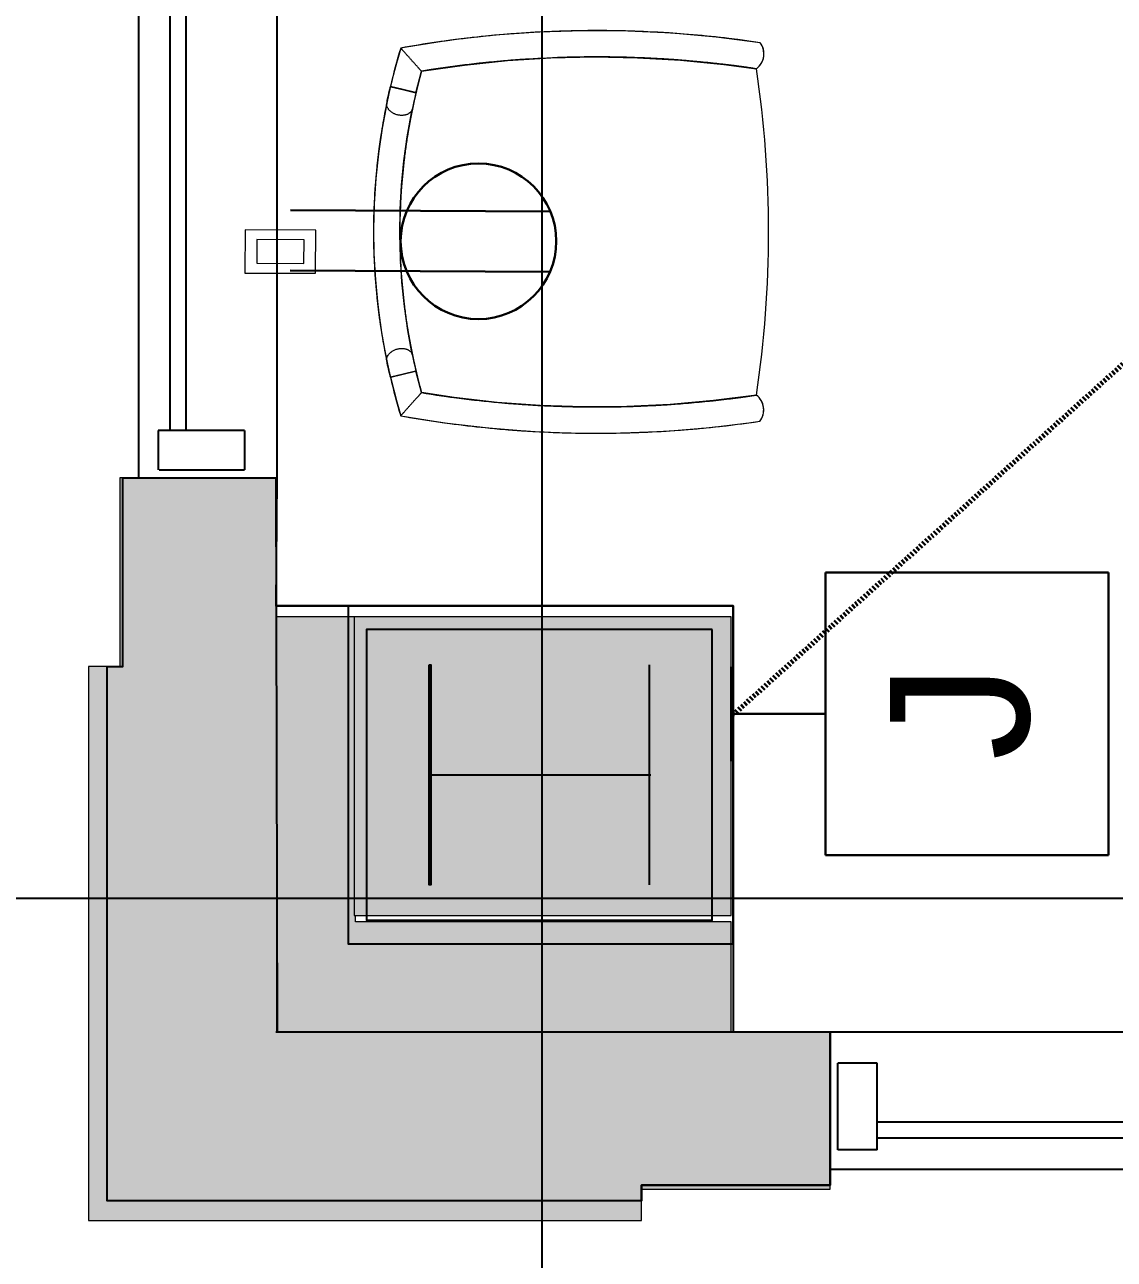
# Model space of a CAD drawing. Header units: inches. Extents: x 25273 to 28081, y 11840 to 13753.
# Drawn here: x 25495.3 to 25564.7, y 12100.7 to 12179.2 of the extents above; entities that cross this region are included whole.
import ezdxf
from ezdxf.xclip import XClip

# ---------------------------------------------------------------- set-up
doc = ezdxf.new("R2010")
doc.units = ezdxf.units.IN
doc.header["$MEASUREMENT"] = 0
doc.header["$XCLIPFRAME"] = 2
for name, pattern in [('L1$0$Plaza America BA02$0$CENTER2', [1.125, 0.75, -0.125, 0.125, -0.125]), ('L1$0$SAG 02ATL Ste230PHII$0$CENTER2', [1.125, 0.75, -0.125, 0.125, -0.125]), ('X1$0$Dash 1_8_', [0.25, 0.125, -0.125]), ('X1$0$Grid Line 1_2_', [0.875, 0.5, -0.125, 0.125, -0.125])]:
    doc.linetypes.add(name, pattern=pattern)
for name, color, linetype in [('L1$0$A-Cols-Extr', 3, 'Continuous'), ('L1$0$A-Glaz', 92, 'Continuous'), ('L1$0$A-Wall-Extr', 7, 'Continuous'), ('L1$0$Plaza America BA02$0$A-Column grid', 252, 'L1$0$Plaza America BA02$0$CENTER2'), ('L1$0$SAG 02ATL Ste230PHII$0$A-Column grid', 252, 'L1$0$SAG 02ATL Ste230PHII$0$CENTER2')]:
    doc.layers.add(name, color=color, linetype=linetype)
for name, color, linetype, lineweight in [('X1$0$A-ANNO-NOTE', 131, 'Continuous', 30), ('X1$0$A-DETL', 90, 'Continuous', 13), ('X1$0$A-WALL', 113, 'Continuous', 13), ('X1$0$A-WALL-PATT', 111, 'Continuous', 13), ('X1$0$E-ELEC-FIXT', 91, 'Continuous', 9), ('X1$0$I-FURN', 30, 'Continuous', 9), ('X1$0$I-WALL', 2, 'Continuous', 13), ('X1$0$Plaza America_Tower 1_2nd Floor -REVIT_dwg', 8, 'Continuous', 9), ('X1$0$S-COLS', 52, 'Continuous', 13), ('X1$0$S-GRID', 1, 'Continuous', 9)]:
    doc.layers.add(name, color=color, linetype=linetype, lineweight=lineweight)
doc.styles.add('X1$0$Arial', font='arial.ttf', dxfattribs={"height": 8.851796})

# ---------------------------------------------------------------- blocks, each defined once
blk = doc.blocks.new('L1')
at = {"layer": 'L1$0$A-Cols-Extr'}
for points in [[(25540.413, 12142.262), (25515.914, 12142.262), (25515.914, 12120.779), (25540.413, 12120.779)], [(25539.069, 12140.77), (25517.069, 12140.77), (25517.069, 12122.27), (25539.069, 12122.27)], [(25521.069, 12138.52), (25521.164, 12138.52), (25521.164, 12124.526), (25521.069, 12124.526)]]:
    blk.add_lwpolyline(points, close=True, dxfattribs=at)
for points in [[(25535.069, 12138.52), (25535.069, 12124.52)], [(25521.164, 12131.52), (25535.163, 12131.52)]]:
    blk.add_lwpolyline(points, dxfattribs=at)
at = {"layer": 'L1$0$A-Glaz'}
for p, q in [((25502.574, 12295.168), (25502.568, 12150.418)), ((25511.319, 12295.168), (25511.383, 12150.416)), ((25504.574, 12184.292), (25504.574, 12153.418)), ((25505.574, 12184.292), (25505.574, 12153.418)), ((25509.324, 12153.418), (25503.824, 12153.418)), ((25503.824, 12153.418), (25503.825, 12150.916)), ((25509.324, 12153.418), (25509.324, 12150.918)), ((25501.574, 12150.418), (25511.383, 12150.416)), ((25503.888, 12150.916), (25509.324, 12150.918)), ((25546.569, 12115.168), (25691.319, 12115.173)), ((25546.569, 12105.423), (25546.569, 12115.168)), ((25547.069, 12107.673), (25547.069, 12113.173)), ((25549.569, 12113.173), (25547.069, 12113.173)), ((25549.569, 12107.673), (25549.569, 12113.173)), ((25580.444, 12109.423), (25549.569, 12109.423)), ((25549.569, 12108.423), (25580.444, 12108.423)), ((25549.569, 12107.673), (25547.069, 12107.673)), ((25691.319, 12106.423), (25546.569, 12106.422))]:
    blk.add_line(p, q, dxfattribs=at)
at = {"layer": 'L1$0$A-Wall-Extr'}
for p, q in [((25501.574, 12138.418), (25501.574, 12150.418)), ((25511.319, 12150.418), (25511.398, 12115.168)), ((25500.574, 12138.418), (25501.574, 12138.418)), ((25500.574, 12104.422), (25500.574, 12138.418)), ((25511.319, 12115.168), (25546.569, 12115.168)), ((25534.569, 12105.423), (25546.569, 12105.423)), ((25534.569, 12104.423), (25534.569, 12105.423)), ((25534.569, 12104.423), (25500.574, 12104.423)), ((25500.574, 12104.423), (25500.574, 12104.423))]:
    blk.add_line(p, q, dxfattribs=at)
at = {"layer": 'L1$0$A-Wall-Extr', "linetype": 'Continuous'}
for q in [(25511.319, 12142.262), (25540.413, 12115.168)]:
    blk.add_line((25540.413, 12142.262), q, dxfattribs=at)
at = {"layer": 'L1$0$A-Wall-Extr', "linetype": 'Continuous', "flags": 128}
blk.add_lwpolyline([(25501.574, 12150.418), (25511.383, 12150.416), (25511.319, 12142.262), (25540.413, 12142.262), (25540.413, 12115.168), (25546.569, 12115.168), (25546.569, 12105.423), (25534.569, 12105.423), (25534.569, 12104.423), (25500.574, 12104.423), (25500.574, 12138.418), (25501.574, 12138.418)], close=True, dxfattribs=at)
at = {"layer": 'L1$0$Plaza America BA02$0$A-Column grid'}
blk.add_line((25528.227, 13666.962), (25528.227, 12048.881), dxfattribs=at)
at = {"layer": 'L1$0$SAG 02ATL Ste230PHII$0$A-Column grid', "linetype": 'Continuous'}
for p, q in [((25528.227, 13666.962), (25528.227, 12048.881)), ((25364.904, 12123.668), (25627.435, 12123.668))]:
    blk.add_line(p, q, dxfattribs=at)
blk = doc.blocks.new('X1$0$F-Chairs1 - Side 05-V56-FIRST FLOOR POWER _ SIGNAL')
at = {"layer": 'X1$0$I-FURN'}
for p, q in [((-10.988, 18.666), (-10.995, 18.568)), ((-10.995, 18.568), (-10.988, 18.666)), ((-8.858, 2.702), (-10.224, 3.05)), ((-9.242, 1.073), (-8.858, 2.702)), ((-8.865, 2.674), (-9.235, 1.101)), ((-9.235, 1.101), (-8.865, 2.674)), ((-8.865, 2.674), (-9.05, 1.887)), ((-8.858, 2.702), (-8.865, 2.674)), ((10.224, 3.05), (8.858, 2.702)), ((8.863, 2.681), (8.858, 2.702)), ((8.858, 2.702), (9.242, 1.073)), ((9.05, 1.887), (8.863, 2.681)), ((8.863, 2.681), (9.235, 1.101)), ((9.235, 1.101), (8.863, 2.681)), ((-9.05, 1.887), (-9.242, 1.073)), ((-2.068, 1.729), (-2.015, 1.726)), ((-2.015, 1.726), (-2.068, 1.729)), ((-1.877, 1.719), (-1.939, 1.722)), ((1.939, 1.722), (1.877, 1.719)), ((2.015, 1.726), (2.068, 1.729)), ((2.068, 1.729), (2.015, 1.726)), ((9.242, 1.073), (9.05, 1.887)), ((-9.242, 1.073), (-9.196, 1.062)), ((9.196, 1.062), (9.242, 1.073))]:
    blk.add_line(p, q, dxfattribs=at)
at = {"layer": 'X1$0$I-FURN', "flags": 128}
for points in [[(-12.036, 24.605), (-12.396, 21.804), (-12.644, 18.991), (-12.779, 16.17), (-12.801, 13.346), (-12.71, 10.524), (-12.506, 7.707), (-12.19, 4.901), (-11.762, 2.109), (-11.695, 1.733)], [(-11.157, 24.825), (-11.35, 24.838), (-11.533, 24.821), (-11.696, 24.78), (-11.833, 24.726), (-11.94, 24.669), (-12.011, 24.623), (-12.036, 24.605)], [(-10.381, 24.358), (-10.4, 24.383), (-10.454, 24.448), (-10.539, 24.533), (-10.654, 24.625), (-10.798, 24.711), (-10.968, 24.781), (-11.157, 24.825)], [(-10.224, 3.05), (-10.616, 5.779), (-10.898, 8.521), (-11.07, 11.273), (-11.132, 14.029), (-11.084, 16.786), (-10.926, 19.539), (-10.658, 22.283), (-10.381, 24.358)], [(10.381, 24.358), (10.732, 21.624), (10.974, 18.877), (11.106, 16.123), (11.128, 13.366), (11.039, 10.611), (10.84, 7.861), (10.531, 5.121), (10.224, 3.05)], [(11.158, 24.812), (10.97, 24.77), (10.8, 24.703), (10.655, 24.619), (10.54, 24.529), (10.454, 24.446), (10.4, 24.383), (10.381, 24.358)], [(12.04, 24.579), (12.014, 24.598), (11.943, 24.646), (11.836, 24.705), (11.699, 24.761), (11.536, 24.804), (11.352, 24.823), (11.158, 24.812)], [(11.695, 1.733), (12.139, 4.522), (12.47, 7.326), (12.689, 10.142), (12.795, 12.964), (12.788, 15.788), (12.669, 18.609), (12.436, 21.424), (12.091, 24.227), (12.04, 24.579)], [(7.794, 2.467), (6.273, 2.186), (4.743, 1.965), (3.205, 1.806), (1.661, 1.709), (0.115, 1.673), (-1.431, 1.7), (-2.975, 1.788), (-4.514, 1.938), (-6.046, 2.149), (-7.568, 2.421), (-7.794, 2.467)], [(-11.695, 1.733), (-10.142, 1.296), (-9.242, 1.073)], [(9.242, 1.073), (10.804, 1.474), (11.695, 1.733)], [(-8.177, 0.838), (-6.591, 0.542), (-4.995, 0.31), (-3.39, 0.143), (-1.78, 0.039), (-0.167, 0), (1.446, 0.026), (3.056, 0.116), (4.662, 0.27), (6.261, 0.489), (7.849, 0.771), (8.177, 0.838)]]:
    blk.add_lwpolyline(points, dxfattribs=at)
at = {"layer": 'X1$0$I-FURN'}
for centre, radius, start, end in [((0, -44.544), 69.68, 81.43212, 98.56788), ((0, -44.544), 69.68, 81.43212, 98.56788), ((0, -44.544), 69.68, 81.43212, 98.56788), ((57.799, 14.206), 70.605, 171.53082, 180.99603), ((57.799, 14.206), 70.605, 171.53082, 175.25979), ((-11.331, 23.657), 1.181, 36.43135, 126.6303), ((-11.331, 23.657), 1.181, 121.28212, 125.22045), ((-11.331, 23.657), 1.181, 115.24195, 121.27465), ((-11.331, 23.657), 1.181, 108.16448, 112.80226), ((-11.331, 23.657), 1.181, 101.93611, 108.14458), ((-11.331, 23.657), 1.181, 90.94027, 99.8598), ((-11.331, 23.657), 1.181, 81.48961, 85.91432), ((-11.331, 23.657), 1.181, 77.13788, 81.47183), ((57.799, 14.206), 68.932, 171.53082, 181.05057), ((57.799, 14.206), 68.932, 171.53082, 176.13931), ((57.799, 14.206), 68.932, 171.53082, 176.13931), ((-11.331, 23.657), 1.181, 63.13101, 72.02423), ((57.799, 14.206), 68.932, 171.53082, 175.7586), ((-11.331, 23.657), 1.181, 54.85079, 61.1686), ((-11.331, 23.657), 1.181, 50.26347, 54.82652), ((-11.331, 23.657), 1.181, 41.74044, 47.77297), ((-11.331, 23.657), 1.181, 37.82176, 41.72575), ((11.32, 23.642), 1.181, 52.47253, 142.68503), ((-57.799, 14.206), 68.932, 358.94943, 8.46918), ((-57.799, 14.206), 68.932, 3.86069, 8.46918), ((-57.799, 14.206), 68.932, 3.86069, 8.46918), ((-57.799, 14.206), 68.932, 4.02327, 8.46918), ((11.32, 23.642), 1.181, 137.46207, 141.31512), ((11.32, 23.642), 1.181, 131.48891, 137.46041), ((11.32, 23.642), 1.181, 124.45719, 128.82712), ((11.32, 23.642), 1.181, 116.91003, 124.45019), ((11.32, 23.642), 1.181, 107.31882, 116.19464), ((11.32, 23.642), 1.181, 97.89289, 102.02312), ((11.32, 23.642), 1.181, 93.19609, 97.88264), ((11.32, 23.642), 1.181, 79.45224, 88.3969), ((11.32, 23.642), 1.181, 71.13505, 77.04963), ((11.32, 23.642), 1.181, 66.26807, 71.11664), ((11.32, 23.642), 1.181, 57.91362, 64.01437), ((11.32, 23.642), 1.181, 53.90433, 57.89155), ((-57.799, 14.206), 70.605, 359.00397, 8.46918), ((-57.799, 14.206), 70.605, 4.72333, 8.44807), ((57.799, 14.206), 70.605, 175.26039, 178.98875), ((-57.799, 14.206), 70.605, 0.99858, 4.72318), ((57.799, 14.206), 68.932, 175.97764, 176.13556), ((57.799, 14.206), 68.932, 175.7586, 175.97673), ((-57.799, 14.206), 68.932, 3.86026, 4.02301), ((57.799, 14.206), 68.932, 176.28429, 177.6702), ((57.799, 14.206), 68.932, 176.37249, 177.66812), ((57.799, 14.206), 68.932, 176.37249, 177.66812), ((57.799, 14.206), 68.932, 176.14562, 176.29069), ((57.799, 14.206), 68.932, 176.14562, 176.29069), ((57.799, 14.206), 68.932, 176.14007, 176.27834), ((-57.799, 14.206), 68.932, 3.74234, 3.86069), ((-57.799, 14.206), 68.932, 3.74234, 3.86069), ((-57.799, 14.206), 68.932, 3.72227, 3.86026), ((-57.799, 14.206), 68.932, 2.33151, 3.71634), ((-57.799, 14.206), 68.932, 2.33188, 3.67325), ((-57.799, 14.206), 68.932, 2.33188, 3.67325), ((57.799, 14.206), 68.932, 177.66812, 180.74873), ((57.799, 14.206), 68.932, 177.66812, 180.74873), ((57.799, 14.206), 68.932, 177.6702, 180.29155), ((-57.799, 14.206), 68.932, 359.80878, 2.33188), ((-57.799, 14.206), 68.932, 359.80878, 2.33188), ((-57.799, 14.206), 68.932, 0.26183, 2.33151), ((57.799, 14.206), 70.605, 178.98924, 180.94805), ((-57.799, 14.206), 70.605, 357.27384, 0.99844), ((-57.799, 14.206), 68.932, 359.57736, 0.26183), ((57.799, 14.206), 68.932, 180.29155, 180.42264), ((57.799, 14.206), 68.932, 180.45244, 180.74958), ((-57.799, 14.206), 68.932, 359.25127, 359.80878), ((-57.799, 14.206), 68.932, 359.25127, 359.80878), ((-57.799, 14.206), 68.932, 359.25062, 359.57714), ((57.799, 14.206), 70.605, 180.95322, 181.09655), ((57.799, 14.206), 70.605, 180.99603, 190.17565), ((57.799, 14.206), 70.605, 181.12528, 182.71772), ((57.799, 14.206), 68.932, 180.74873, 181.05057), ((57.799, 14.206), 68.932, 180.74873, 181.05057), ((57.799, 14.206), 68.932, 180.74958, 181.03006), ((57.799, 14.206), 68.932, 181.05057, 189.31445), ((57.799, 14.206), 68.932, 181.05057, 183.59598), ((57.799, 14.206), 68.932, 181.05057, 183.59598), ((57.799, 14.206), 68.932, 181.07953, 183.59584), ((-57.799, 14.206), 68.932, 350.68555, 358.94943), ((-57.799, 14.206), 68.932, 358.14357, 358.65325), ((-57.799, 14.206), 68.932, 358.14357, 358.65325), ((-57.799, 14.206), 68.932, 358.59288, 358.92089), ((-57.799, 14.206), 68.932, 358.65325, 358.94943), ((-57.799, 14.206), 68.932, 358.65325, 358.94943), ((-57.799, 14.206), 68.932, 358.94943, 359.11884), ((-57.799, 14.206), 68.932, 358.94943, 359.11884), ((-57.799, 14.206), 68.932, 358.97034, 359.25062), ((-57.799, 14.206), 68.932, 359.11884, 359.25127), ((-57.799, 14.206), 68.932, 359.11884, 359.25127), ((-57.799, 14.206), 70.605, 349.82435, 359.00397), ((-57.799, 14.206), 68.932, 356.40429, 358.59288), ((-57.799, 14.206), 68.932, 356.40402, 358.14357), ((-57.799, 14.206), 68.932, 356.40402, 358.14357), ((57.799, 14.206), 70.605, 182.71807, 186.44668), ((-57.799, 14.206), 70.605, 353.5491, 357.27371), ((57.799, 14.206), 68.932, 183.59598, 185.01919), ((57.799, 14.206), 68.932, 183.59598, 185.01919), ((57.799, 14.206), 68.932, 183.59584, 184.86854), ((-57.799, 14.206), 68.932, 354.98081, 356.40402), ((-57.799, 14.206), 68.932, 354.98081, 356.40402), ((-57.799, 14.206), 68.932, 355.13146, 356.40429), ((57.799, 14.206), 68.932, 184.86893, 185.01962), ((57.799, 14.206), 68.932, 185.01962, 185.19314), ((57.799, 14.206), 68.932, 185.03172, 189.31445), ((57.799, 14.206), 68.932, 185.03172, 189.31445), ((57.799, 14.206), 68.932, 185.20109, 189.31445), ((-57.799, 14.206), 68.932, 350.68555, 354.96828), ((-57.799, 14.206), 68.932, 350.68555, 354.96828), ((-57.799, 14.206), 68.932, 350.68555, 354.79913), ((-57.799, 14.206), 68.932, 354.80707, 354.98047), ((-57.799, 14.206), 68.932, 354.98047, 355.13129), ((57.799, 14.206), 70.605, 186.44689, 190.17565), ((-57.799, 14.206), 70.605, 349.82435, 353.549), ((0, 40.335), 38.662, 254.66605, 285.33395), ((0, 40.335), 38.662, 254.66605, 259.88781), ((0, 40.335), 38.662, 254.66605, 259.88781), ((0, 40.335), 38.662, 254.66605, 256.75454), ((0, 40.335), 38.662, 256.75454, 259.28332), ((0, 40.335), 38.662, 280.11219, 285.33395), ((0, 40.335), 38.662, 280.11219, 285.33395), ((0, 40.335), 38.662, 280.71668, 283.24546), ((0, 40.335), 38.662, 283.24546, 285.33395), ((0, 40.335), 40.335, 253.14459, 286.85541), ((0, 40.335), 40.335, 253.14459, 256.75454), ((0, 40.335), 38.662, 259.28332, 260.67135), ((0, 40.335), 38.662, 259.88781, 260.41991), ((0, 40.335), 38.662, 259.88781, 260.41991), ((0, 40.335), 38.662, 260.41991, 260.67398), ((0, 40.335), 38.662, 260.41991, 260.67398), ((0, 40.335), 38.662, 260.67135, 261.08965), ((0, 40.335), 38.662, 260.67398, 261.02756), ((0, 40.335), 38.662, 260.67398, 261.02756), ((0, 40.335), 38.662, 261.02756, 261.65191), ((0, 40.335), 38.662, 261.02756, 261.65191), ((0, 40.335), 38.662, 261.08965, 261.36682), ((0, 40.335), 38.662, 261.36682, 261.69183), ((0, 40.335), 38.662, 261.65191, 261.85219), ((0, 40.335), 38.662, 261.65191, 261.85219), ((0, 40.335), 38.662, 261.69183, 262.32622), ((0, 40.335), 38.662, 261.85219, 265.95503), ((0, 40.335), 38.662, 261.85219, 265.95503), ((0, 40.335), 38.662, 262.32622, 262.49872), ((0, 40.335), 38.662, 262.49872, 263.16338), ((0, 40.335), 38.662, 263.16338, 265.71334), ((0, 40.335), 38.662, 265.71334, 266.26853), ((0, 40.335), 38.662, 265.95503, 266.883), ((0, 40.335), 38.662, 265.95503, 266.883), ((0, 40.335), 38.662, 266.26853, 266.90281), ((0, 40.335), 38.662, 266.95082, 267.12529), ((0, 40.335), 38.662, 267.01253, 267.24505), ((0, 40.335), 38.662, 267.01253, 267.24505), ((0, 40.335), 38.662, 267.21752, 267.34226), ((0, 40.335), 38.662, 267.24505, 272.75495), ((0, 40.335), 38.662, 267.24505, 272.75495), ((0, 40.335), 38.662, 267.36015, 267.50142), ((0, 40.335), 38.662, 267.51483, 272.48517), ((0, 40.335), 38.662, 272.49858, 272.63985), ((0, 40.335), 38.662, 272.65774, 272.78248), ((0, 40.335), 38.662, 272.75495, 272.98747), ((0, 40.335), 38.662, 272.75495, 272.98747), ((0, 40.335), 38.662, 272.87471, 273.08387), ((0, 40.335), 38.662, 273.09719, 273.73147), ((0, 40.335), 38.662, 273.117, 274.04497), ((0, 40.335), 38.662, 273.117, 274.04497), ((0, 40.335), 38.662, 273.73147, 274.28666), ((0, 40.335), 38.662, 274.04497, 278.14781), ((0, 40.335), 38.662, 274.04497, 278.14781), ((0, 40.335), 38.662, 274.28666, 276.83662), ((0, 40.335), 38.662, 276.83662, 277.50128), ((0, 40.335), 38.662, 277.50128, 277.61551), ((0, 40.335), 38.662, 277.67378, 278.30817), ((0, 40.335), 38.662, 278.14781, 278.34809), ((0, 40.335), 38.662, 278.14781, 278.34809), ((0, 40.335), 38.662, 278.30817, 278.63318), ((0, 40.335), 38.662, 278.34809, 278.97244), ((0, 40.335), 38.662, 278.34809, 278.97244), ((0, 40.335), 38.662, 278.63318, 278.91035), ((0, 40.335), 38.662, 278.91035, 279.32865), ((0, 40.335), 38.662, 278.97244, 279.32602), ((0, 40.335), 38.662, 278.97244, 279.32602), ((0, 40.335), 38.662, 279.32602, 279.58009), ((0, 40.335), 38.662, 279.32602, 279.58009), ((0, 40.335), 38.662, 279.32865, 280.71668), ((0, 40.335), 38.662, 279.58009, 280.11219), ((0, 40.335), 38.662, 279.58009, 280.11219), ((0, 40.335), 40.335, 283.24546, 286.85541), ((0, 40.335), 40.335, 256.82105, 257.0112), ((0, 40.335), 40.335, 257.01211, 257.32251), ((0, 40.335), 40.335, 257.3256, 257.75132), ((0, 40.335), 40.335, 257.81163, 258.34667), ((0, 40.335), 40.335, 258.40115, 260.64623), ((0, 40.335), 40.335, 279.35377, 281.59885), ((0, 40.335), 40.335, 281.65333, 282.18837), ((0, 40.335), 40.335, 282.24868, 282.6744), ((0, 40.335), 40.335, 282.67749, 282.98789), ((0, 40.335), 40.335, 282.9888, 283.17895), ((0, 40.335), 40.335, 260.64623, 262.48225), ((0, 40.335), 40.335, 262.48225, 266.60596), ((0, 40.335), 40.335, 266.65347, 267.48813), ((0, 40.335), 40.335, 267.48813, 272.51187), ((0, 40.335), 40.335, 272.51187, 273.39404), ((0, 40.335), 40.335, 273.39404, 277.51775), ((0, 40.335), 40.335, 277.51775, 279.35377)]:
    blk.add_arc(centre, radius, start, end, dxfattribs=at)
for points, knots in [([(-10.224, 3.05), (-10.224, 3.049), (-10.231, 3.042), (-10.253, 3.023), (-10.275, 3.004), (-10.303, 2.979), (-10.336, 2.948), (-10.374, 2.914), (-10.409, 2.883), (-10.438, 2.857), (-10.469, 2.83), (-10.509, 2.793), (-10.56, 2.747), (-10.613, 2.699), (-10.669, 2.651), (-10.725, 2.6), (-10.782, 2.548), (-10.841, 2.495), (-10.9, 2.443), (-10.959, 2.39), (-11.018, 2.336), (-11.078, 2.284), (-11.137, 2.232), (-11.194, 2.18), (-11.251, 2.129), (-11.306, 2.08), (-11.359, 2.033), (-11.41, 1.987), (-11.459, 1.943), (-11.504, 1.903), (-11.546, 1.866), (-11.584, 1.832), (-11.617, 1.803), (-11.654, 1.77), (-11.686, 1.742), (-11.696, 1.734), (-11.695, 1.733)], [-1, -1, -1, -1, -0.944444, -0.916667, -0.888889, -0.861111, -0.833333, -0.805556, -0.777778, -0.763889, -0.75, -0.722222, -0.694444, -0.666667, -0.638889, -0.611111, -0.583333, -0.555556, -0.527778, -0.5, -0.472222, -0.444444, -0.416667, -0.388889, -0.361111, -0.333333, -0.305556, -0.277778, -0.25, -0.222222, -0.194444, -0.166667, -0.138889, -0.111111, -0.055556, 0, 0, 0, 0]), ([(-8.858, 2.702), (-8.857, 2.701), (-8.827, 2.694), (-8.674, 2.659), (-8.359, 2.587), (-8.002, 2.51), (-7.794, 2.467)], [0, 0, 0, 0, 0.2, 0.4, 0.7, 1, 1, 1, 1]), ([(-7.794, 2.467), (-7.727, 2.453), (-7.635, 2.398), (-7.539, 2.275), (-7.495, 2.191), (-7.465, 2.119), (-7.444, 2.054), (-7.431, 1.999), (-7.422, 1.942), (-7.413, 1.865), (-7.41, 1.768), (-7.416, 1.673), (-7.432, 1.574), (-7.458, 1.474), (-7.488, 1.387), (-7.521, 1.312), (-7.558, 1.244), (-7.598, 1.18), (-7.639, 1.122), (-7.682, 1.07), (-7.727, 1.023), (-7.774, 0.98), (-7.836, 0.931), (-7.915, 0.882), (-8.039, 0.832), (-8.123, 0.827), (-8.177, 0.838)], [-1, -1, -1, -1, -0.861111, -0.791667, -0.756944, -0.722222, -0.6875, -0.670139, -0.652778, -0.618056, -0.583333, -0.548611, -0.513889, -0.479167, -0.444444, -0.416667, -0.388889, -0.361111, -0.333333, -0.305556, -0.277778, -0.25, -0.222222, -0.166667, -0.111111, 0, 0, 0, 0]), ([(8.177, 0.838), (8.11, 0.825), (8.002, 0.838), (7.863, 0.912), (7.786, 0.97), (7.727, 1.022), (7.68, 1.072), (7.644, 1.116), (7.61, 1.163), (7.567, 1.227), (7.521, 1.312), (7.483, 1.399), (7.452, 1.494), (7.428, 1.594), (7.415, 1.685), (7.41, 1.768), (7.412, 1.846), (7.419, 1.921), (7.429, 1.991), (7.445, 2.056), (7.465, 2.119), (7.489, 2.177), (7.523, 2.247), (7.574, 2.323), (7.665, 2.417), (7.74, 2.455), (7.794, 2.467)], [-1, -1, -1, -1, -0.861111, -0.791667, -0.756944, -0.722222, -0.6875, -0.670139, -0.652778, -0.618056, -0.583333, -0.548611, -0.513889, -0.479167, -0.444444, -0.416667, -0.388889, -0.361111, -0.333333, -0.305556, -0.277778, -0.25, -0.222222, -0.166667, -0.111111, 0, 0, 0, 0]), ([(7.794, 2.467), (7.932, 2.495), (8.183, 2.549), (8.53, 2.626), (8.79, 2.686), (8.857, 2.701), (8.858, 2.702)], [0, 0, 0, 0, 0.2, 0.4, 0.7, 1, 1, 1, 1]), ([(11.695, 1.733), (11.696, 1.734), (11.686, 1.742), (11.654, 1.77), (11.617, 1.803), (11.584, 1.832), (11.546, 1.866), (11.511, 1.897), (11.481, 1.923), (11.451, 1.95), (11.41, 1.987), (11.359, 2.033), (11.306, 2.08), (11.251, 2.129), (11.194, 2.18), (11.137, 2.231), (11.078, 2.284), (11.018, 2.336), (10.959, 2.389), (10.9, 2.443), (10.841, 2.495), (10.782, 2.548), (10.725, 2.6), (10.669, 2.651), (10.613, 2.699), (10.56, 2.747), (10.509, 2.793), (10.461, 2.837), (10.416, 2.877), (10.374, 2.914), (10.336, 2.948), (10.303, 2.979), (10.275, 3.004), (10.253, 3.023), (10.231, 3.042), (10.224, 3.049), (10.224, 3.05)], [-1, -1, -1, -1, -0.944444, -0.888889, -0.861111, -0.833333, -0.805556, -0.777778, -0.763889, -0.75, -0.722222, -0.694444, -0.666667, -0.638889, -0.611111, -0.583333, -0.555556, -0.527778, -0.5, -0.472222, -0.444444, -0.416667, -0.388889, -0.361111, -0.333333, -0.305556, -0.277778, -0.25, -0.222222, -0.194444, -0.166667, -0.138889, -0.111111, -0.083333, -0.055556, 0, 0, 0, 0]), ([(-8.177, 0.838), (-8.316, 0.866), (-8.567, 0.92), (-8.914, 0.997), (-9.173, 1.057), (-9.24, 1.073), (-9.242, 1.073)], [0, 0, 0, 0, 0.2, 0.4, 0.7, 1, 1, 1, 1]), ([(9.242, 1.073), (9.241, 1.073), (9.21, 1.066), (9.058, 1.03), (8.742, 0.958), (8.385, 0.881), (8.177, 0.838)], [0, 0, 0, 0, 0.2, 0.4, 0.7, 1, 1, 1, 1])]:
    blk.add_open_spline(points, degree=3, knots=knots, dxfattribs=at)
blk = doc.blocks.new('X1$0$PS - Duplex - Duplex-4172790-FIRST FLOOR POWER _ SIGNAL')
at = {"layer": 'X1$0$E-ELEC-FIXT'}
for p, q in [((-1.375, -2.25), (-1.375, 2.25)), ((-1.375, 2.25), (1.375, 2.25)), ((1.375, 2.25), (1.375, -2.25)), ((-0.75, -1.5), (-0.75, 1.5)), ((-0.75, 1.5), (0.75, 1.5)), ((0.75, 1.5), (0.75, -1.5)), ((0.75, -1.5), (-0.75, -1.5)), ((1.375, -2.25), (-1.375, -2.25))]:
    blk.add_line(p, q, dxfattribs=at)
blk = doc.blocks.new('X1$0$Concrete-Rectangular-Column - 19 X 24-5195709-FIRST FLOOR POWER _ SIGNAL')
at = {"layer": 'X1$0$S-COLS', "lineweight": 9}
blk.add_hatch(color=7, dxfattribs=at).paths.add_polyline_path([(-9.5, -12), (9.5, -12), (9.5, 12), (-9.5, 12)], flags=0)
at = {"layer": 'X1$0$S-COLS', "color": 8, "lineweight": 20}
for p, q in [((9.5, 12), (-9.5, 12)), ((-9.5, 12), (-9.5, -12)), ((9.5, -12), (9.5, 12)), ((-9.5, -12), (9.5, -12))]:
    blk.add_line(p, q, dxfattribs=at)
blk = doc.blocks.new('X1')
at = {"layer": 'X1$0$A-WALL-PATT', "lineweight": 9}
for points in [[(25511.384, 12138.418), (25511.384, 12150.418), (25501.384, 12150.418), (25501.384, 12138.418)], [(25516.286, 12122.168), (25516.384, 12122.168), (25516.384, 12122.564), (25516.286, 12122.564), (25516.286, 12141.564), (25511.384, 12141.564), (25511.384, 12122.168)], [(25511.384, 12115.168), (25511.384, 12138.418), (25499.384, 12138.418), (25499.384, 12115.168)], [(25540.286, 12115.168), (25540.286, 12122.168), (25511.384, 12122.168), (25511.384, 12115.168), (25536.048, 12115.168)], [(25516.286, 12103.168), (25534.569, 12103.168), (25534.569, 12115.168), (25499.384, 12115.168), (25499.384, 12103.168)], [(25536.048, 12105.168), (25546.569, 12105.168), (25546.569, 12115.168), (25534.569, 12115.168), (25534.569, 12105.168)]]:
    blk.add_hatch(color=7, dxfattribs=at).paths.add_polyline_path(points, flags=0)
at = {"layer": 'X1$0$A-ANNO-NOTE'}
for p, q in [((25512.248, 12167.433), (25528.775, 12167.357)), ((25512.23, 12163.601), (25528.757, 12163.524)), ((25546.286, 12144.401), (25546.286, 12126.401)), ((25564.286, 12144.401), (25546.286, 12144.401)), ((25564.286, 12126.401), (25564.286, 12144.401)), ((25540.286, 12132.401), (25540.286, 12138.401)), ((25540.286, 12135.401), (25546.286, 12135.401)), ((25546.286, 12126.401), (25564.286, 12126.401))]:
    blk.add_line(p, q, dxfattribs=at)
blk.add_circle((25524.202, 12165.462), 4.95, dxfattribs=at)
at = {"layer": 'X1$0$A-DETL', "linetype": 'X1$0$Dash 1_8_', "lineweight": 70}
blk.add_line((25683.411, 12263.981), (25540.473, 12135.401), dxfattribs=at)
at = {"layer": 'X1$0$A-WALL', "color": 8, "lineweight": 20}
for p, q in [((25501.384, 12150.418), (25501.384, 12138.418)), ((25511.384, 12150.418), (25501.384, 12150.418)), ((25511.384, 12115.168), (25511.384, 12150.418)), ((25499.384, 12138.418), (25499.384, 12103.168)), ((25501.384, 12138.418), (25499.384, 12138.418)), ((25540.286, 12122.168), (25516.384, 12122.168)), ((25540.286, 12115.168), (25540.286, 12122.168)), ((25546.569, 12115.168), (25511.384, 12115.168)), ((25546.569, 12105.168), (25546.569, 12115.168)), ((25534.569, 12105.168), (25546.569, 12105.168)), ((25534.569, 12103.168), (25534.569, 12105.168)), ((25499.384, 12103.168), (25534.569, 12103.168))]:
    blk.add_line(p, q, dxfattribs=at)
at = {"layer": 'X1$0$I-WALL', "color": 8, "lineweight": 20}
for p, q in [((25516.286, 12141.564), (25511.384, 12141.564)), ((25516.384, 12122.168), (25516.384, 12122.564))]:
    blk.add_line(p, q, dxfattribs=at)
at = {"layer": 'X1$0$S-GRID', "linetype": 'X1$0$Grid Line 1_2_'}
blk.add_line((25528.227, 12132.533), (25528.227, 12036.533), dxfattribs=at)
at = {"layer": 'X1$0$E-ELEC-FIXT', "extrusion": (0, 0, -1), "rotation": 90.26671950689473}
blk.add_blockref('X1$0$PS - Duplex - Duplex-4172790-FIRST FLOOR POWER _ SIGNAL', (-25511.599, 12164.808), dxfattribs=at)
at = {"layer": 'X1$0$I-FURN', "rotation": 269.9999999999978}
blk.add_blockref('X1$0$F-Chairs1 - Side 05-V56-FIRST FLOOR POWER _ SIGNAL', (25517.525, 12166.056), dxfattribs=at)
at = {"layer": 'X1$0$Plaza America_Tower 1_2nd Floor -REVIT_dwg'}
ref = blk.add_blockref('L1', (0, 0), dxfattribs=at)
XClip(ref).set_block_clipping_path([(25272.8646056985, 11839.529198946), (28080.6732038753, 13753.216736761)])
at = {"layer": 'X1$0$S-COLS', "lineweight": 9, "rotation": 270}
blk.add_blockref('X1$0$Concrete-Rectangular-Column - 19 X 24-5195709-FIRST FLOOR POWER _ SIGNAL', (25528.286, 12132.064), dxfattribs=at)
at = {"layer": 'X1$0$A-ANNO-NOTE', "lineweight": 9, "insert": (25550.379, 12135.523), "char_height": 8.852, "width": 7.344, "attachment_point": 2, "rotation": 90, "line_spacing_factor": 0.938532, "style": 'X1$0$Arial'}
blk.add_mtext('J', dxfattribs=at)

msp = doc.modelspace()

# ---------------------------------------------------------------- block references
at = {"lineweight": 5}
msp.add_blockref('X1', (0, 0), dxfattribs=at)

doc.saveas('drawing.dxf')
